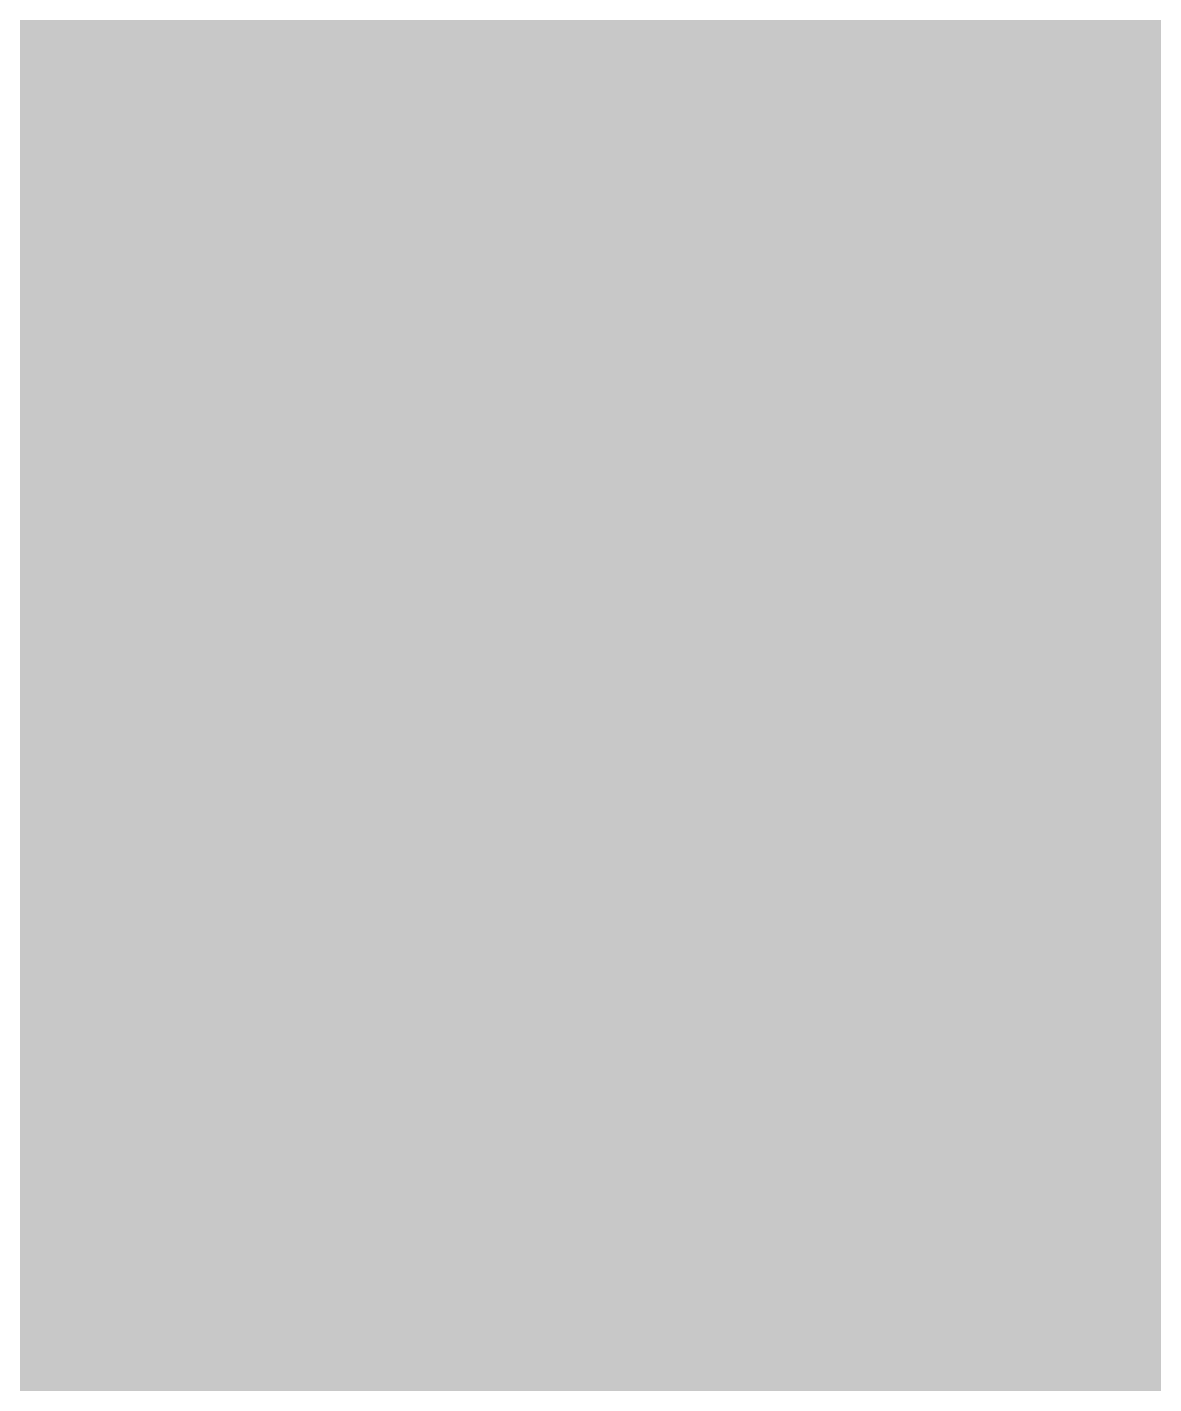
# Model space of a CAD drawing. Header units: inches. Extents: x -3 to 191, y -18 to 93.
# Drawn here: x 126.1029 to 126.2044, y 48.5185 to 48.6408 of the extents above; entities that cross this region are included whole.
import ezdxf

# ---------------------------------------------------------------- set-up
doc = ezdxf.new("R2010")
doc.units = ezdxf.units.IN
for name, color, linetype in [('Top Layer', 1, 'Continuous'), ('Top Paste', 8, 'Continuous'), ('Top Solder', 216, 'Continuous')]:
    doc.layers.add(name, color=color, linetype=linetype)

# ---------------------------------------------------------------- blocks, each defined once
blk = doc.blocks.new('QFN50P400X400X90_21N_D_527')
at = {"layer": 'Top Layer'}
blk.add_hatch(color=1, dxfattribs=at).paths.add_polyline_path([(-1.1, -1.1), (-1.1, 1.1), (1.1, 1.1), (1.1, -1.1)])
at = {"layer": 'Top Paste'}
blk.add_hatch(color=8, dxfattribs=at).paths.add_polyline_path([(-1.1, -1.1), (-1.1, 1.1), (1.1, 1.1), (1.1, -1.1)])
at = {"layer": 'Top Solder'}
blk.add_hatch(color=216, dxfattribs=at).paths.add_polyline_path([(-1.2016, -1.2016), (-1.2016, 1.2016), (1.2016, 1.2016), (1.2016, -1.2016)])

msp = doc.modelspace()

# ---------------------------------------------------------------- linework, layer by layer
at = {"layer": 'Top Layer'}
for points in [[(125.10001, 49.5, 0.2, 0.2, 0), (126.10001, 48.5, 0.2, 0.2, 0)], [(126.10001, 47.6, 0.2, 0.2, 0), (126.10001, 48.5, 0.2, 0.2, 0)]]:
    msp.add_lwpolyline(points, format="xyseb", dxfattribs=at)
msp.add_lwpolyline([(126.05001, 48.5, 0.1, 0.1, 1), (126.15001, 48.5, 0.1, 0.1, 1)], format="xyseb", close=True, dxfattribs=at)
msp.add_lwpolyline([(126.05001, 48.5, 0.1, 0.1, 1), (126.15001, 48.5, 0.1, 0.1, 1)], format="xyseb", close=True, dxfattribs=at)

# ---------------------------------------------------------------- block references
msp.add_blockref('QFN50P400X400X90_21N_D_527', (125.10001, 49.5))

doc.saveas('drawing.dxf')
